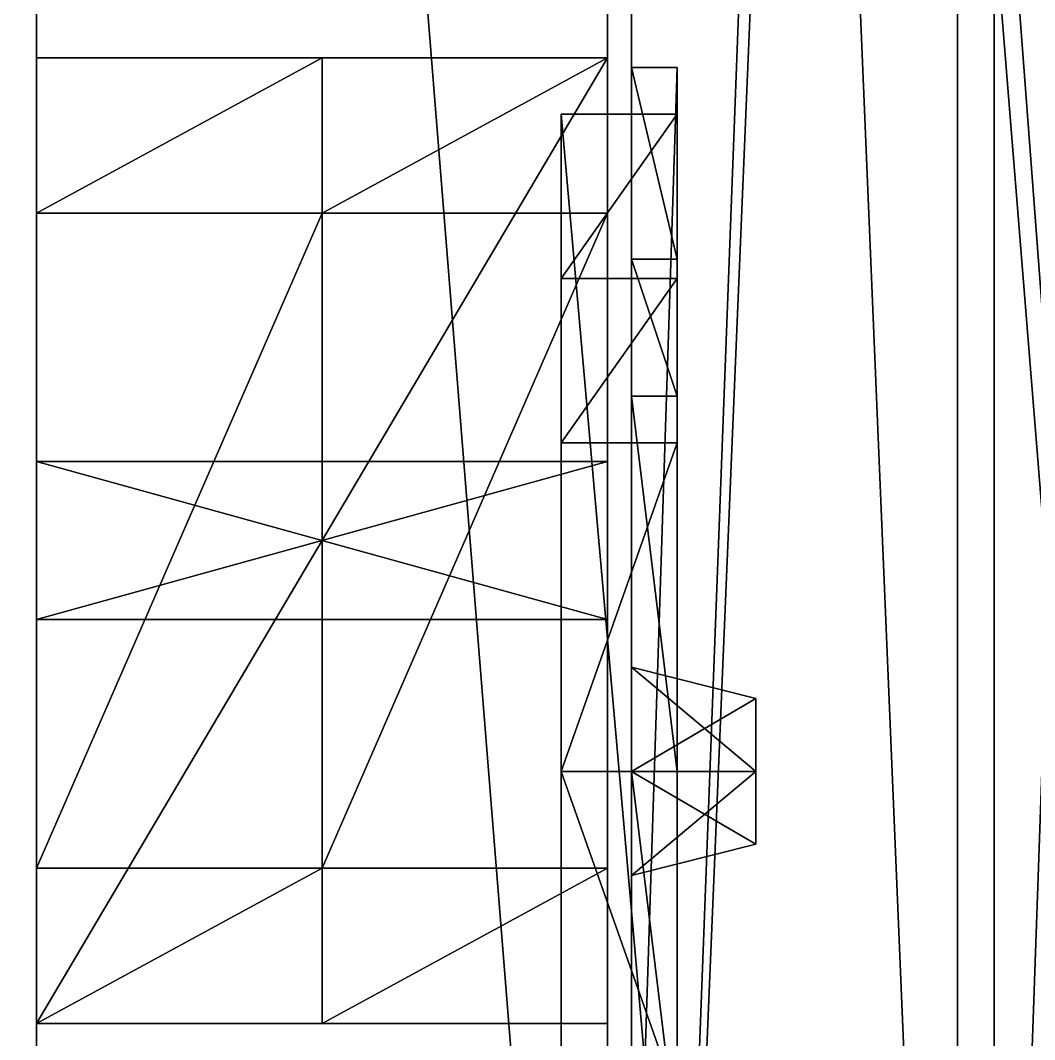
# Model space of a CAD drawing. Header units: metres. Extents: x -124 to 108, y 0 to 201.
# Drawn here: x 32.7758 to 33.2551, y 22.1901 to 22.6718 of the extents above; entities that cross this region are included whole.
import ezdxf

# ---------------------------------------------------------------- set-up
doc = ezdxf.new("R2010")
doc.units = ezdxf.units.M
doc.layers.get('0').update_dxf_attribs({"true_color": 0xff5454})

# ---------------------------------------------------------------- blocks, each defined once
blk = doc.blocks.new('embellishment_i')
for p, q in [((0.0492125, 0.098425), (0.0492125, 0.08366125000000188, 0.0587375)), ((0, 0.0492125), (0.01476374999999884, 0.04921250000000216, 0.0587375)), ((0.098425, 0.0492125), (0.08366125000000116, 0.04921250000000216, 0.0587375)), ((0.0492125, 0), (0.0492125, 0.01476375000000245, 0.0587375))]:
    blk.add_line(p, q)
at = {"color": 35, "true_color": 0x927150, "extrusion": (0, 0, -1)}
blk.add_circle((-0.0492125, 0.0492125), 0.0492125, dxfattribs=at)
at = {"extrusion": (0, 3.117283520281979e-16, -1)}
blk.add_circle((-0.0492125, 0.04921250000000219, -0.05873749999999998), 0.03444874999999999, dxfattribs=at)
at = {"color": 35, "true_color": 0x927150}
mesh = blk.add_polyface(dxfattribs=at)
corners = [(0.01476374999999884, 0.04921250000000216, 0.0587375), (0.0492125, 0.098425), (0, 0.0492125), (0.0492125, 0.08366125000000188, 0.0587375)]
mesh.append_faces([[corners[k] for k in face] for face in [(0, 1, 2), (1, 0, 3)]], dxfattribs={"vtx0": -1, "color": 35})
mesh = blk.add_polyface(dxfattribs=at)
corners = [(0.0492125, 0.08366125000000188, 0.0587375), (0.098425, 0.0492125), (0.0492125, 0.098425), (0.08366125000000116, 0.04921250000000216, 0.0587375)]
mesh.append_faces([[corners[k] for k in face] for face in [(0, 1, 2), (1, 0, 3)]], dxfattribs={"vtx0": -1, "color": 35})
mesh = blk.add_polyface(dxfattribs=at)
corners = [(0.0492125, 0.01476375000000245, 0.0587375), (0.0492125, 0.08366125000000188, 0.0587375), (0.01476374999999884, 0.04921250000000216, 0.0587375), (0.08366125000000116, 0.04921250000000216, 0.0587375)]
mesh.append_faces([[corners[k] for k in face] for face in [(0, 1, 2), (1, 0, 3)]], dxfattribs={"vtx0": -1, "color": 35})
mesh = blk.add_polyface(dxfattribs=at)
corners = [(0.0492125, 0.01476375000000245, 0.0587375), (0, 0.0492125), (0.0492125, 0), (0.01476374999999884, 0.04921250000000216, 0.0587375)]
mesh.append_faces([[corners[k] for k in face] for face in [(0, 1, 2), (1, 0, 3)]], dxfattribs={"vtx0": -1, "color": 35})
mesh = blk.add_polyface(dxfattribs=at)
corners = [(0.08366125000000116, 0.04921250000000216, 0.0587375), (0.0492125, 0), (0.098425, 0.0492125), (0.0492125, 0.01476375000000245, 0.0587375)]
mesh.append_faces([[corners[k] for k in face] for face in [(0, 1, 2), (1, 0, 3)]], dxfattribs={"vtx0": -1, "color": 35})
blk = doc.blocks.new('window_i')
for p, q in [((0.3326066356936382, 1.500457556126518), (0.1552971875000012, 1.347806301747229)), ((0.5099160838872724, 1.347806301747229), (0.3326066356936382, 1.500457556126518)), ((0.3326066356936382, 1.500457556126518), (0.3326066356936354, 1.500457556126518, 0.02166937499999654)), ((0.3326066356936354, 1.471411356707166, 0.02166937499999654), (0.3326066356936296, 1.471411356707166, -0.03322637500000046)), ((0.5099160838872724, 1.124249532316332), (0.5099160838872724, 1.347806301747229)), ((0.5099160838872724, 1.347806301747229), (0.5099160838872695, 1.347806301747229, 0.02166937499999654)), ((0.4879038231936365, 1.337711146622697, 0.02166937499999654), (0.4879038231936365, 1.337711146622697, -0.03322637500000046)), ((0.5099160838872724, 1.124249532316332), (0.5099160838872695, 1.124249532316332, 0.02166937499999654)), ((0.5746701938614297, 1.124249532316332), (0.5099160838872724, 1.124249532316332)), ((0.5746701938614297, 1.124249532316332), (0.5746701938614297, 1.124249532316332, 0.02166937500000231)), ((0.6652132713872707, 1.033706454790492), (0.5746701938614297, 1.124249532316332)), ((0.4879038231936365, 1.102237271622697, 0.02166937499999654), (0.4879038231936365, 1.102237271622697, -0.03322637500000046)), ((0.5655524169436341, 1.102237271622697, 0.02166937500000231), (0.5655524169436341, 1.102237271622697, -0.03322637500000046)), ((0.6652132713872707, 0), (0.6652132713872707, 1.033706454790492)), ((0.6652132713872707, 1.033706454790492), (0.6652132713872707, 1.033706454790492, 0.02166937499999654)), ((0.6432010106936319, 1.024588677872696, 0.02166937500000231), (0.6432010106936377, 1.024588677872696, -0.03322637500000046)), ((0.6432010106936319, 0.09713276069363547, 0.02166937500000231), (0.6432010106936377, 0.09713276069363547, -0.03322637500000046)), ((0, 0), (0.6652132713872707, 0)), ((0.6652132713872707, 0), (0.6652132713872707, 0, 0.02166937499999654))]:
    blk.add_line(p, q)
at = {"color": 45, "true_color": 0xaa8f5f}
mesh = blk.add_polyface(dxfattribs=at)
corners = [(0.155297187500004, 1.347806301747229, 0.02166937499999654), (0.3326066356936382, 1.500457556126518), (0.1552971875000012, 1.347806301747229), (0.3326066356936354, 1.500457556126518, 0.02166937499999654)]
mesh.append_faces([[corners[k] for k in face] for face in [(0, 1, 2), (1, 0, 3)]], dxfattribs={"vtx0": -1, "color": 45})
mesh = blk.add_polyface(dxfattribs=at)
corners = [(0.3326066356936354, 1.500457556126518, 0.02166937499999654), (0.5099160838872724, 1.347806301747229), (0.3326066356936382, 1.500457556126518), (0.5099160838872695, 1.347806301747229, 0.02166937499999654)]
mesh.append_faces([[corners[k] for k in face] for face in [(0, 1, 2), (1, 0, 3)]], dxfattribs={"vtx0": -1, "color": 45})
mesh = blk.add_polyface(dxfattribs=at)
corners = [(0.3326066356936296, 1.471411356707166, -0.03322637500000046), (0.1773094481936313, 1.337711146622697, 0.02166937499999654), (0.1773094481936371, 1.337711146622697, -0.03322637500000623), (0.3326066356936354, 1.471411356707166, 0.02166937499999654)]
mesh.append_faces([[corners[k] for k in face] for face in [(0, 1, 2), (1, 0, 3)]], dxfattribs={"vtx0": -1, "color": 45})
mesh = blk.add_polyface(dxfattribs=at)
corners = [(0.4879038231936365, 1.337711146622697, 0.02166937499999654), (0.3326066356936296, 1.471411356707166, -0.03322637500000046), (0.4879038231936365, 1.337711146622697, -0.03322637500000046), (0.3326066356936354, 1.471411356707166, 0.02166937499999654)]
mesh.append_faces([[corners[k] for k in face] for face in [(0, 1, 2), (1, 0, 3)]], dxfattribs={"vtx0": -1, "color": 45})
mesh = blk.add_polyface(dxfattribs=at)
corners = [(0.5099160838872724, 1.347806301747229), (0.5099160838872695, 1.124249532316332, 0.02166937499999654), (0.5099160838872724, 1.124249532316332), (0.5099160838872695, 1.347806301747229, 0.02166937499999654)]
mesh.append_faces([[corners[k] for k in face] for face in [(0, 1, 2), (1, 0, 3)]], dxfattribs={"vtx0": -1, "color": 45})
mesh = blk.add_polyface(dxfattribs=at)
corners = [(0.4879038231936365, 1.337711146622697, 0.02166937499999654), (0.4879038231936365, 1.102237271622697, -0.03322637500000046), (0.4879038231936365, 1.102237271622697, 0.02166937499999654), (0.4879038231936365, 1.337711146622697, -0.03322637500000046)]
mesh.append_faces([[corners[k] for k in face] for face in [(0, 1, 2), (1, 0, 3)]], dxfattribs={"vtx0": -1, "color": 45})
mesh = blk.add_polyface(dxfattribs=at)
corners = [(0.5099160838872695, 1.124249532316332, 0.02166937499999654), (0.5746701938614297, 1.124249532316332), (0.5099160838872724, 1.124249532316332), (0.5746701938614297, 1.124249532316332, 0.02166937500000231)]
mesh.append_faces([[corners[k] for k in face] for face in [(0, 1, 2), (1, 0, 3)]], dxfattribs={"vtx0": -1, "color": 45})
mesh = blk.add_polyface(dxfattribs=at)
corners = [(0.5746701938614297, 1.124249532316332, 0.02166937500000231), (0.6652132713872707, 1.033706454790492), (0.5746701938614297, 1.124249532316332), (0.6652132713872707, 1.033706454790492, 0.02166937499999654)]
mesh.append_faces([[corners[k] for k in face] for face in [(0, 1, 2), (1, 0, 3)]], dxfattribs={"vtx0": -1, "color": 45})
mesh = blk.add_polyface(dxfattribs=at)
corners = [(0.5655524169436341, 1.102237271622697, 0.02166937500000231), (0.4879038231936365, 1.102237271622697, -0.03322637500000046), (0.5655524169436341, 1.102237271622697, -0.03322637500000046), (0.4879038231936365, 1.102237271622697, 0.02166937499999654)]
mesh.append_faces([[corners[k] for k in face] for face in [(0, 1, 2), (1, 0, 3)]], dxfattribs={"vtx0": -1, "color": 45})
mesh = blk.add_polyface(dxfattribs=at)
corners = [(0.6432010106936319, 1.024588677872696, 0.02166937500000231), (0.5655524169436341, 1.102237271622697, -0.03322637500000046), (0.6432010106936377, 1.024588677872696, -0.03322637500000046), (0.5655524169436341, 1.102237271622697, 0.02166937500000231)]
mesh.append_faces([[corners[k] for k in face] for face in [(0, 1, 2), (1, 0, 3)]], dxfattribs={"vtx0": -1, "color": 45})
mesh = blk.add_polyface(dxfattribs=at)
corners = [(0.6652132713872707, 1.033706454790492), (0.6652132713872707, 0, 0.02166937499999654), (0.6652132713872707, 0), (0.6652132713872707, 1.033706454790492, 0.02166937499999654)]
mesh.append_faces([[corners[k] for k in face] for face in [(0, 1, 2), (1, 0, 3)]], dxfattribs={"vtx0": -1, "color": 45})
mesh = blk.add_polyface(dxfattribs=at)
corners = [(0.6432010106936319, 1.024588677872696, 0.02166937500000231), (0.6432010106936377, 0.09713276069363547, -0.03322637500000046), (0.6432010106936319, 0.09713276069363547, 0.02166937500000231), (0.6432010106936377, 1.024588677872696, -0.03322637500000046)]
mesh.append_faces([[corners[k] for k in face] for face in [(0, 1, 2), (1, 0, 3)]], dxfattribs={"vtx0": -1, "color": 45})
mesh = blk.add_polyface(dxfattribs=at)
corners = [(0.02201226069363304, 0.09713276069363547, 0.02166937499999654), (0.6432010106936377, 0.09713276069363547, -0.03322637500000046), (0.02201226069363593, 0.09713276069363547, -0.03322637500000046), (0.6432010106936319, 0.09713276069363547, 0.02166937500000231)]
mesh.append_faces([[corners[k] for k in face] for face in [(0, 1, 2), (1, 0, 3)]], dxfattribs={"vtx0": -1, "color": 45})
mesh = blk.add_polyface(dxfattribs=at)
corners = [(0.6652132713872707, 0, 0.02166937499999654), (0, 0), (0.6652132713872707, 0), (2.887645678129047e-15, 0, 0.02166937500000231)]
mesh.append_faces([[corners[k] for k in face] for face in [(0, 1, 2), (1, 0, 3)]], dxfattribs={"vtx0": -1, "color": 45})
blk = doc.blocks.new('Crenellation_i')
for p, q in [((0, 0.269875, 0.2111375), (0, 0.1349375, 0.31115)), ((0, 0.269875), (0, 0)), ((0, 0.269875), (0, 0.269875, 0.2111375)), ((0.07022752866490495, 0.269875, 0.2111375), (0.07022752866490495, 0.1349375, 0.31115)), ((0.07022752866490495, 0.269875, 0.42545), (0.07022752866490495, 0.1349375, 0.5254624999999999)), ((0.07022752866490495, 0.269875, 0.2111375), (0.07022752866490495, 0.269875, 0.42545)), ((0.1826147113569393, 0, 0.08282231512730852), (0.1826147113569393, 0.269875, 0.08282231512730852)), ((0.1826147113569393, 0.269875, 0.08282231512730852), (0.1826147113569393, 0.269875, 0.3304723151273085)), ((0.1826147113569393, 0, 0.3304723151273085), (0.1826147113569393, 0.269875, 0.3304723151273085)), ((0.1826147113569393, 0.269875, 0.3304723151273085), (0.2540522113569393, 0.269875, 0.3304723151273085)), ((0.2540522113569393, 0.269875, 0.08282231512730852), (0.1826147113569393, 0.269875, 0.08282231512730852)), ((0.2540522113569393, 0, 0.3304723151273085), (0.2540522113569393, 0.269875, 0.3304723151273085)), ((0.2540522113569393, 0.269875, 0.3304723151273085), (0.2540522113569393, 0.269875, 0.08282231512730852)), ((0.2540522113569393, 0, 0.08282231512730852), (0.2540522113569393, 0.269875, 0.08282231512730852)), ((0.3664393940489737, 0.1349375, 0.31115), (0.3664393940489737, 0.269875, 0.2111375)), ((0.3664393940489737, 0.1349375, 0.5254624999999999), (0.3664393940489737, 0.269875, 0.42545)), ((0.3664393940489737, 0.269875, 0.2111375), (0.3664393940489737, 0.269875, 0.42545)), ((0.4366669227138786, 0.1349375, 0.31115), (0.4366669227138786, 0.269875, 0.2111375)), ((0.4366669227138786, 0), (0.4366669227138786, 0.269875)), ((0.4366669227138786, 0.269875), (0.4366669227138786, 0.269875, 0.2111375)), ((0.07022752866490495, 0.1349375, 0.31115), (0, 0.1349375, 0.31115)), ((0, 0.1349375, 0.31115), (0, 0, 0.2111375)), ((0.07022752866490495, 0.1349375, 0.31115), (0.07022752866490495, 0, 0.2111375)), ((0.07022752866490495, 0.1349375, 0.5254624999999999), (0.07022752866490495, 0, 0.42545)), ((0.07022752866490495, 0.1349375, 0.5254624999999999), (0.3664393940489737, 0.1349375, 0.5254624999999999)), ((0.4366669227138786, 0.1349375, 0.31115), (0.3664393940489737, 0.1349375, 0.31115)), ((0.3664393940489737, 0, 0.2111375), (0.3664393940489737, 0.1349375, 0.31115)), ((0.3664393940489737, 0, 0.42545), (0.3664393940489737, 0.1349375, 0.5254624999999999)), ((0.4366669227138786, 0, 0.2111375), (0.4366669227138786, 0.1349375, 0.31115)), ((0, 0), (0, 0, 0.2111375)), ((0.07022752866490495, 0, 0.2111375), (0.07022752866490495, 0, 0.42545)), ((0.1826147113569393, 0, 0.08282231512730852), (0.1826147113569393, 0, 0.3304723151273085)), ((0.1826147113569393, 0, 0.3304723151273085), (0.2540522113569393, 0, 0.3304723151273085)), ((0.2540522113569393, 0, 0.08282231512730852), (0.1826147113569393, 0, 0.08282231512730852)), ((0.2540522113569393, 0, 0.3304723151273085), (0.2540522113569393, 0, 0.08282231512730852)), ((0.3664393940489737, 0, 0.2111375), (0.3664393940489737, 0, 0.42545)), ((0.4366669227138786, 0), (0.4366669227138786, 0, 0.2111375))]:
    blk.add_line(p, q)
at = {"color": 253, "true_color": 0xc0ab91}
for p, q in [((0.07022752866490495, 0.269875, 0.2111375), (0, 0.269875, 0.2111375)), ((0.4366669227138786, 0.269875), (0, 0.269875)), ((0.3664393940489737, 0.269875, 0.42545), (0.07022752866490495, 0.269875, 0.42545)), ((0.4366669227138786, 0.269875, 0.2111375), (0.3664393940489737, 0.269875, 0.2111375)), ((0.07022752866490495, 0, 0.2111375), (0, 0, 0.2111375)), ((0.4366669227138786, 0), (0, 0)), ((0.07022752866490495, 0, 0.42545), (0.3664393940489737, 0, 0.42545)), ((0.4366669227138786, 0, 0.2111375), (0.3664393940489737, 0, 0.2111375))]:
    blk.add_line(p, q, dxfattribs=at)
at = {"color": 45, "true_color": 0xaa8f5f}
mesh = blk.add_polyface(dxfattribs=at)
corners = [(0.07022752866490495, 0.1349375, 0.31115), (0, 0.269875, 0.2111375), (0, 0.1349375, 0.31115), (0.07022752866490495, 0.269875, 0.2111375)]
mesh.append_faces([[corners[k] for k in face] for face in [(0, 1, 2), (1, 0, 3)]], dxfattribs={"vtx0": -1, "color": 45})
mesh = blk.add_polyface(dxfattribs=at)
corners = [(0, 0.1349375, 0.31115), (0, 0), (0, 0, 0.2111375), (0, 0.269875), (0, 0.269875, 0.2111375)]
mesh.append_faces([[corners[k] for k in face] for face in [(0, 1, 2), (3, 0, 4)]], dxfattribs={"vtx0": -1, "color": 45})
mesh.append_faces([[corners[k] for k in face] for face in [(1, 0, 3)]], dxfattribs={"vtx0": -1, "vtx1": -1, "color": 45})
mesh = blk.add_polyface(dxfattribs=at)
corners = [(0, 0.269875), (0.1826147113569393, 0.269875, 0.08282231512730852), (0.4366669227138786, 0.269875), (0, 0.269875, 0.2111375), (0.07022752866490495, 0.269875, 0.2111375), (0.1826147113569393, 0.269875, 0.3304723151273085), (0.07022752866490495, 0.269875, 0.42545), (0.2540522113569393, 0.269875, 0.3304723151273085), (0.3664393940489737, 0.269875, 0.2111375), (0.2540522113569393, 0.269875, 0.08282231512730852), (0.3664393940489737, 0.269875, 0.42545), (0.4366669227138786, 0.269875, 0.2111375)]
mesh.append_faces([[corners[k] for k in face] for face in [(0, 1, 2), (1, 4, 5), (5, 6, 7), (7, 8, 9), (8, 7, 10), (10, 7, 6), (2, 9, 11), (9, 2, 1), (11, 9, 8)]], dxfattribs={"vtx0": -1, "vtx1": -1, "color": 45})
mesh.append_faces([[corners[k] for k in face] for face in [(1, 0, 3), (1, 3, 4), (5, 4, 6)]], dxfattribs={"vtx0": -1, "vtx2": -1, "color": 45})
mesh = blk.add_polyface(dxfattribs=at)
corners = [(0.4366669227138786, 0), (0, 0.269875), (0, 0), (0.4366669227138786, 0.269875)]
mesh.append_faces([[corners[k] for k in face] for face in [(0, 1, 2), (1, 0, 3)]], dxfattribs={"vtx0": -1, "color": 45})
mesh = blk.add_polyface(dxfattribs=at)
corners = [(0.07022752866490495, 0.1349375, 0.5254624999999999), (0.07022752866490495, 0, 0.2111375), (0.07022752866490495, 0, 0.42545), (0.07022752866490495, 0.1349375, 0.31115), (0.07022752866490495, 0.269875, 0.42545), (0.07022752866490495, 0.269875, 0.2111375)]
mesh.append_faces([[corners[k] for k in face] for face in [(0, 1, 2), (3, 4, 5)]], dxfattribs={"vtx0": -1, "color": 45})
mesh.append_faces([[corners[k] for k in face] for face in [(1, 0, 3)]], dxfattribs={"vtx0": -1, "vtx1": -1, "color": 45})
mesh.append_faces([[corners[k] for k in face] for face in [(3, 0, 4)]], dxfattribs={"vtx0": -1, "vtx2": -1, "color": 45})
mesh = blk.add_polyface(dxfattribs=at)
corners = [(0.3664393940489737, 0.1349375, 0.5254624999999999), (0.07022752866490495, 0.269875, 0.42545), (0.07022752866490495, 0.1349375, 0.5254624999999999), (0.3664393940489737, 0.269875, 0.42545)]
mesh.append_faces([[corners[k] for k in face] for face in [(0, 1, 2), (1, 0, 3)]], dxfattribs={"vtx0": -1, "color": 45})
mesh = blk.add_polyface(dxfattribs=at)
corners = [(0.1826147113569393, 0.269875, 0.08282231512730852), (0.1826147113569393, 0, 0.3304723151273085), (0.1826147113569393, 0, 0.08282231512730852), (0.1826147113569393, 0.269875, 0.3304723151273085)]
mesh.append_faces([[corners[k] for k in face] for face in [(0, 1, 2), (1, 0, 3)]], dxfattribs={"vtx0": -1, "color": 45})
mesh = blk.add_polyface(dxfattribs=at)
corners = [(0.2540522113569393, 0.269875, 0.3304723151273085), (0.1826147113569393, 0, 0.3304723151273085), (0.1826147113569393, 0.269875, 0.3304723151273085), (0.2540522113569393, 0, 0.3304723151273085)]
mesh.append_faces([[corners[k] for k in face] for face in [(0, 1, 2), (1, 0, 3)]], dxfattribs={"vtx0": -1, "color": 45})
mesh = blk.add_polyface(dxfattribs=at)
corners = [(0.2540522113569393, 0, 0.08282231512730852), (0.1826147113569393, 0.269875, 0.08282231512730852), (0.1826147113569393, 0, 0.08282231512730852), (0.2540522113569393, 0.269875, 0.08282231512730852)]
mesh.append_faces([[corners[k] for k in face] for face in [(0, 1, 2), (1, 0, 3)]], dxfattribs={"vtx0": -1, "color": 45})
mesh = blk.add_polyface(dxfattribs=at)
corners = [(0.2540522113569393, 0.269875, 0.3304723151273085), (0.2540522113569393, 0, 0.08282231512730852), (0.2540522113569393, 0, 0.3304723151273085), (0.2540522113569393, 0.269875, 0.08282231512730852)]
mesh.append_faces([[corners[k] for k in face] for face in [(0, 1, 2), (1, 0, 3)]], dxfattribs={"vtx0": -1, "color": 45})
mesh = blk.add_polyface(dxfattribs=at)
corners = [(0.4366669227138786, 0.1349375, 0.31115), (0.3664393940489737, 0.269875, 0.2111375), (0.3664393940489737, 0.1349375, 0.31115), (0.4366669227138786, 0.269875, 0.2111375)]
mesh.append_faces([[corners[k] for k in face] for face in [(0, 1, 2), (1, 0, 3)]], dxfattribs={"vtx0": -1, "color": 45})
mesh = blk.add_polyface(dxfattribs=at)
corners = [(0.3664393940489737, 0.1349375, 0.31115), (0.3664393940489737, 0, 0.42545), (0.3664393940489737, 0, 0.2111375), (0.3664393940489737, 0.1349375, 0.5254624999999999), (0.3664393940489737, 0.269875, 0.2111375), (0.3664393940489737, 0.269875, 0.42545)]
mesh.append_faces([[corners[k] for k in face] for face in [(0, 1, 2), (3, 4, 5)]], dxfattribs={"vtx0": -1, "color": 45})
mesh.append_faces([[corners[k] for k in face] for face in [(1, 0, 3)]], dxfattribs={"vtx0": -1, "vtx1": -1, "color": 45})
mesh.append_faces([[corners[k] for k in face] for face in [(3, 0, 4)]], dxfattribs={"vtx0": -1, "vtx2": -1, "color": 45})
mesh = blk.add_polyface(dxfattribs=at)
corners = [(0.4366669227138786, 0.269875), (0.4366669227138786, 0, 0.2111375), (0.4366669227138786, 0), (0.4366669227138786, 0.1349375, 0.31115), (0.4366669227138786, 0.269875, 0.2111375)]
mesh.append_faces([[corners[k] for k in face] for face in [(0, 1, 2), (3, 0, 4)]], dxfattribs={"vtx0": -1, "color": 45})
mesh.append_faces([[corners[k] for k in face] for face in [(1, 0, 3)]], dxfattribs={"vtx0": -1, "vtx1": -1, "color": 45})
mesh = blk.add_polyface(dxfattribs=at)
corners = [(0.07022752866490495, 0, 0.2111375), (0, 0.1349375, 0.31115), (0, 0, 0.2111375), (0.07022752866490495, 0.1349375, 0.31115)]
mesh.append_faces([[corners[k] for k in face] for face in [(0, 1, 2), (1, 0, 3)]], dxfattribs={"vtx0": -1, "color": 45})
mesh = blk.add_polyface(dxfattribs=at)
corners = [(0.3664393940489737, 0, 0.42545), (0.07022752866490495, 0.1349375, 0.5254624999999999), (0.07022752866490495, 0, 0.42545), (0.3664393940489737, 0.1349375, 0.5254624999999999)]
mesh.append_faces([[corners[k] for k in face] for face in [(0, 1, 2), (1, 0, 3)]], dxfattribs={"vtx0": -1, "color": 45})
mesh = blk.add_polyface(dxfattribs=at)
corners = [(0.4366669227138786, 0, 0.2111375), (0.3664393940489737, 0.1349375, 0.31115), (0.3664393940489737, 0, 0.2111375), (0.4366669227138786, 0.1349375, 0.31115)]
mesh.append_faces([[corners[k] for k in face] for face in [(0, 1, 2), (1, 0, 3)]], dxfattribs={"vtx0": -1, "color": 45})
mesh = blk.add_polyface(dxfattribs=at)
corners = [(0.4366669227138786, 0), (0.2540522113569393, 0, 0.08282231512730852), (0, 0), (0.4366669227138786, 0, 0.2111375), (0.3664393940489737, 0, 0.2111375), (0.2540522113569393, 0, 0.3304723151273085), (0.3664393940489737, 0, 0.42545), (0.1826147113569393, 0, 0.3304723151273085), (0.07022752866490495, 0, 0.2111375), (0.1826147113569393, 0, 0.08282231512730852), (0.07022752866490495, 0, 0.42545), (0, 0, 0.2111375)]
mesh.append_faces([[corners[k] for k in face] for face in [(0, 1, 2), (1, 4, 5), (5, 6, 7), (7, 8, 9), (8, 7, 10), (10, 7, 6), (2, 9, 11), (9, 2, 1), (11, 9, 8)]], dxfattribs={"vtx0": -1, "vtx1": -1, "color": 45})
mesh.append_faces([[corners[k] for k in face] for face in [(1, 0, 3), (1, 3, 4), (5, 4, 6)]], dxfattribs={"vtx0": -1, "vtx2": -1, "color": 45})
blk = doc.blocks.new('tower')
at = {"color": 35, "true_color": 0x927150}
for p, q in [((4.410335474856851, 0.1367854748568507, 8.778278011806766), (4.410335474856851, 4.410335474856851, 8.778278011806766)), ((4.410335474856851, 4.410335474856851, 8.606828011806765), (4.410335474856851, 0.1367854748568507, 8.606828011806765)), ((4.393003212285282, 4.393003212285276, 9.7028), (4.393003212285282, 0.1541177374284312, 9.7028)), ((4.393003212285282, 4.393003212285276, 9.548682262571576), (4.393003212285282, 0.1541177374284312, 9.548682262571576)), ((4.238885474856851, 4.238885474856851, 8.606828011806765), (4.238885474856851, 0.3082354748568508, 8.606828011806765)), ((4.238885474856851, 4.238885474856851, 8.778278011806766), (4.238885474856851, 0.3082354748568508, 8.778278011806766)), ((4.238885474856851, 4.238885474856851, 9.548682262571576), (4.238885474856851, 0.3082354748568508, 9.548682262571576)), ((3.957749212891867, 0.5893717368218455, 9.27735), (3.957749212891867, 3.957749212891862, 9.27735)), ((3.957749212891867, 0.5893717368218455, 9.8933), (3.957749212891867, 3.957749212891862, 9.8933))]:
    blk.add_line(p, q, dxfattribs=at)
for p, q in [((4.238885474856851, 4.238885474856851), (4.238885474856851, 0.3082354748568508)), ((4.238885474856851, 1.623504610550489, 6.802592921984426), (4.238885474856851, 1.623504610550489, 7.836299376774919)), ((4.238885474856851, 1.623504610550489, 7.836299376774919), (4.238885474856851, 1.532961533024648, 7.926842454300758)), ((4.238885474856851, 0.9582913391632183, 6.802592921984426), (4.238885474856851, 1.623504610550489, 6.802592921984426)), ((4.238885474856851, 1.523843756106855, 7.904830193607123), (4.238885474856851, 1.601492349856853, 7.827181599857121)), ((4.238885474856851, 1.601492349856853, 6.899725682678062), (4.238885474856851, 0.9803035998568485, 6.899725682678062)), ((4.238885474856851, 1.601492349856853, 7.827181599857121), (4.238885474856851, 1.601492349856853, 6.899725682678062)), ((4.238885474856851, 1.532961533024648, 7.926842454300758), (4.238885474856851, 1.468207423050488, 7.926842454300758)), ((4.238885474856851, 1.446195162356858, 7.904830193607123), (4.238885474856851, 1.523843756106855, 7.904830193607123)), ((4.238885474856851, 1.468207423050488, 7.926842454300758), (4.238885474856851, 1.468207423050488, 8.150399223731656)), ((4.238885474856851, 1.468207423050488, 8.150399223731656), (4.238885474856851, 1.290897974856851, 8.303050478110945)), ((4.238885474856851, 1.290897974856851, 8.274004278691594), (4.238885474856851, 1.446195162356858, 8.140304068607126)), ((4.238885474856851, 1.446195162356858, 8.140304068607126), (4.238885474856851, 1.446195162356858, 7.904830193607123)), ((4.238885474856851, 1.340110474856851, 6.5061467156402), (4.238885474856851, 1.290897974856857, 6.555359215640194)), ((4.238885474856851, 1.290897974856862, 6.456934215640194), (4.238885474856851, 1.340110474856851, 6.5061467156402)), ((4.238885474856851, 1.340110474856856, 8.466709215640195), (4.238885474856851, 1.290897974856857, 8.515921715640197)), ((4.238885474856851, 1.290897974856857, 8.41749671564019), (4.238885474856851, 1.340110474856856, 8.466709215640195)), ((4.238885474856851, 1.340110474856851, 6.0727592156402), (4.238885474856851, 1.290897974856857, 6.121971715640194)), ((4.238885474856851, 1.290897974856857, 6.023546715640197), (4.238885474856851, 1.340110474856851, 6.0727592156402)), ((4.238885474856851, 1.340110474856851, 5.6393717156402), (4.238885474856851, 1.290897974856857, 5.688584215640194)), ((4.238885474856851, 1.290897974856857, 5.590159215640197), (4.238885474856851, 1.340110474856851, 5.6393717156402)), ((4.238885474856851, 1.290897974856857, 6.555359215640194), (4.238885474856851, 1.241685474856851, 6.506146715640194)), ((4.238885474856851, 1.241685474856851, 6.506146715640194), (4.238885474856851, 1.290897974856862, 6.456934215640194)), ((4.238885474856851, 1.290897974856851, 8.303050478110945), (4.238885474856851, 1.11358852666322, 8.150399223731656)), ((4.238885474856851, 1.135600787356855, 8.140304068607119), (4.238885474856851, 1.290897974856851, 8.274004278691594)), ((4.238885474856851, 1.290897974856857, 8.515921715640197), (4.238885474856851, 1.241685474856851, 8.466709215640192)), ((4.238885474856851, 1.241685474856851, 8.466709215640192), (4.238885474856851, 1.290897974856857, 8.41749671564019)), ((4.238885474856851, 1.290897974856857, 6.121971715640194), (4.238885474856851, 1.241685474856851, 6.072759215640194)), ((4.238885474856851, 1.241685474856851, 6.072759215640194), (4.238885474856851, 1.290897974856857, 6.023546715640197)), ((4.238885474856851, 1.290897974856857, 5.688584215640194), (4.238885474856851, 1.241685474856851, 5.639371715640194)), ((4.238885474856851, 1.241685474856851, 5.639371715640194), (4.238885474856851, 1.290897974856857, 5.590159215640197))]:
    blk.add_line(p, q)
at = {"xscale": 1.045194006151932, "rotation": 90.00000000000001}
blk.add_blockref('Crenellation_i', (4.227624212891856, 1.171766901974805, 9.8933), dxfattribs=at)
at = {"extrusion": (1, 3.828568698926949e-16, 0)}
for name, p in [('window_i', (0.9582913391632166, 6.802592921984426, 4.238885474856851)), ('embellishment_i', (1.241685474856855, 6.456934215640193, 4.238885474856851)), ('embellishment_i', (1.241685474856855, 8.417496715640192, 4.238885474856851)), ('embellishment_i', (1.241685474856855, 6.023546715640194, 4.238885474856851)), ('embellishment_i', (1.241685474856855, 5.590159215640194, 4.238885474856851)), ('embellishment_i', (1.241685474856855, 9.11426763718917, 4.238885474856851))]:
    blk.add_blockref(name, p, dxfattribs=at)
at = {"color": 45, "true_color": 0xaa8f5f}
mesh = blk.add_polyface(dxfattribs=at)
corners = [(0, 4.547120949713705, 9.7028), (0.1541177374284312, 4.393003212285276, 9.7028), (0, 0, 9.7028), (4.547120949713701, 4.547120949713705, 9.7028), (4.393003212285282, 4.393003212285276, 9.7028), (4.393003212285282, 0.1541177374284312, 9.7028), (0.1541177374284312, 0.1541177374284312, 9.7028), (4.547120949713701, 0, 9.7028)]
mesh.append_faces([[corners[k] for k in face] for face in [(0, 1, 2), (1, 3, 4), (4, 3, 5), (2, 6, 7), (6, 2, 1), (7, 5, 3)]], dxfattribs={"vtx0": -1, "vtx1": -1, "color": 45})
mesh.append_faces([[corners[k] for k in face] for face in [(1, 0, 3), (7, 6, 5)]], dxfattribs={"vtx0": -1, "vtx2": -1, "color": 45})
mesh = blk.add_polyface(dxfattribs=at)
corners = [(3.957749212891867, 3.957749212891862, 9.8933), (3.957749212891821, 4.227624212891856, 9.8933), (0.5893717368218455, 3.957749212891862, 9.8933), (0, 0, 9.8933), (0.319496736821834, 0.3194967368218455, 9.8933), (0, 4.547120949713705, 9.8933), (4.547120949713701, 0, 9.8933), (0.5893717368218802, 0.3194967368218455, 9.8933), (3.957749212891867, 0.319496736821834, 9.8933), (4.227624212891856, 0.319496736821834, 9.8933), (4.227624212891856, 0.5893717368218802, 9.8933), (4.227624212891867, 3.957749212891867, 9.8933), (4.227624212891867, 4.227624212891856, 9.8933), (0.319496736821834, 4.227624212891867, 9.8933), (4.547120949713701, 4.547120949713705, 9.8933), (0.319496736821834, 0.589371736821834, 9.8933), (0.319496736821834, 3.957749212891821, 9.8933), (0.5893717368218224, 4.227624212891867, 9.8933), (3.957749212891867, 0.5893717368218455, 9.8933), (0.5893717368218455, 0.5893717368218455, 9.8933)]
mesh.append_faces([[corners[k] for k in face] for face in [(10, 0, 18), (7, 18, 19), (16, 19, 2)]], dxfattribs={"vtx0": -1, "color": 45})
mesh.append_faces([[corners[k] for k in face] for face in [(3, 4, 5), (4, 6, 7), (8, 6, 9), (9, 6, 10), (11, 6, 12), (5, 13, 14), (13, 15, 16), (14, 12, 6), (0, 10, 11), (18, 7, 8), (19, 16, 15)]], dxfattribs={"vtx0": -1, "vtx1": -1, "color": 45})
mesh.append_faces([[corners[k] for k in face] for face in [(7, 6, 8), (10, 6, 11), (13, 5, 4), (14, 2, 1)]], dxfattribs={"vtx0": -1, "vtx1": -1, "vtx2": -1, "color": 45})
mesh.append_faces([[corners[k] for k in face] for face in [(4, 3, 6), (13, 4, 15), (14, 13, 17), (14, 17, 2), (14, 1, 12)]], dxfattribs={"vtx0": -1, "vtx2": -1, "color": 45})
mesh.append_faces([[corners[k] for k in face] for face in [(0, 1, 2)]], dxfattribs={"vtx1": -1, "color": 45})
mesh = blk.add_polyface(dxfattribs=at)
corners = [(0.1367854748568507, 0.1367854748568507, 8.778278011806766), (0.3082354748568508, 0.3082354748568508, 8.778278011806766), (0.1367854748568507, 4.410335474856851, 8.778278011806766), (4.410335474856851, 0.1367854748568507, 8.778278011806766), (4.238885474856851, 0.3082354748568508, 8.778278011806766), (4.238885474856851, 4.238885474856851, 8.778278011806766), (0.3082354748568508, 4.238885474856851, 8.778278011806766), (4.410335474856851, 4.410335474856851, 8.778278011806766)]
mesh.append_faces([[corners[k] for k in face] for face in [(0, 1, 2), (1, 3, 4), (4, 3, 5), (2, 6, 7), (6, 2, 1), (7, 5, 3)]], dxfattribs={"vtx0": -1, "vtx1": -1, "color": 45})
mesh.append_faces([[corners[k] for k in face] for face in [(1, 0, 3), (7, 6, 5)]], dxfattribs={"vtx0": -1, "vtx2": -1, "color": 45})
mesh = blk.add_polyface(dxfattribs=at)
corners = [(0.1367854748568507, 4.410335474856851, 8.606828011806765), (0.3082354748568508, 4.238885474856851, 8.606828011806765), (0.1367854748568507, 0.1367854748568507, 8.606828011806765), (4.410335474856851, 4.410335474856851, 8.606828011806765), (4.238885474856851, 4.238885474856851, 8.606828011806765), (4.238885474856851, 0.3082354748568508, 8.606828011806765), (0.3082354748568508, 0.3082354748568508, 8.606828011806765), (4.410335474856851, 0.1367854748568507, 8.606828011806765), (2.273560474856851, 0.3082354748568508, 8.606828011806765)]
mesh.append_faces([[corners[k] for k in face] for face in [(0, 1, 2), (1, 3, 4), (4, 3, 5), (2, 6, 7), (6, 2, 1), (7, 5, 3)]], dxfattribs={"vtx0": -1, "vtx1": -1, "color": 45})
mesh.append_faces([[corners[k] for k in face] for face in [(1, 0, 3), (7, 6, 8), (7, 8, 5)]], dxfattribs={"vtx0": -1, "vtx2": -1, "color": 45})
at = {"color": 35, "true_color": 0x927150}
mesh = blk.add_polyface(dxfattribs=at)
corners = [(4.410335474856851, 4.410335474856851, 8.606828011806765), (4.410335474856851, 0.1367854748568507, 8.778278011806766), (4.410335474856851, 0.1367854748568507, 8.606828011806765), (4.410335474856851, 4.410335474856851, 8.778278011806766)]
mesh.append_faces([[corners[k] for k in face] for face in [(0, 1, 2), (1, 0, 3)]], dxfattribs={"vtx0": -1, "color": 35})
at = {"color": 45, "true_color": 0xaa8f5f}
mesh = blk.add_polyface(dxfattribs=at)
corners = [(0.1541177374284312, 4.393003212285276, 9.548682262571576), (0.3082354748568508, 4.238885474856851, 9.548682262571576), (0.1541177374284312, 0.1541177374284312, 9.548682262571576), (4.393003212285282, 4.393003212285276, 9.548682262571576), (4.238885474856851, 4.238885474856851, 9.548682262571576), (4.238885474856851, 0.3082354748568508, 9.548682262571576), (0.3082354748568508, 0.3082354748568508, 9.548682262571576), (4.393003212285282, 0.1541177374284312, 9.548682262571576)]
mesh.append_faces([[corners[k] for k in face] for face in [(0, 1, 2), (1, 3, 4), (4, 3, 5), (2, 6, 7), (6, 2, 1), (7, 5, 3)]], dxfattribs={"vtx0": -1, "vtx1": -1, "color": 45})
mesh.append_faces([[corners[k] for k in face] for face in [(1, 0, 3), (7, 6, 5)]], dxfattribs={"vtx0": -1, "vtx2": -1, "color": 45})
at = {"color": 35, "true_color": 0x927150}
mesh = blk.add_polyface(dxfattribs=at)
corners = [(4.393003212285282, 4.393003212285276, 9.548682262571576), (4.393003212285282, 0.1541177374284312, 9.7028), (4.393003212285282, 0.1541177374284312, 9.548682262571576), (4.393003212285282, 4.393003212285276, 9.7028)]
mesh.append_faces([[corners[k] for k in face] for face in [(0, 1, 2), (1, 0, 3)]], dxfattribs={"vtx0": -1, "color": 35})
at = {"color": 253, "true_color": 0xc0ab91}
mesh = blk.add_polyface(dxfattribs=at)
corners = [(4.238885474856851, 4.238885474856851), (0.3082354748568508, 0.3082354748568508), (0.3082354748568508, 4.238885474856851), (2.273560474856851, 0.3082354748568508), (4.238885474856851, 0.3082354748568508)]
mesh.append_faces([[corners[k] for k in face] for face in [(0, 1, 2), (3, 0, 4)]], dxfattribs={"vtx0": -1, "color": 253})
mesh.append_faces([[corners[k] for k in face] for face in [(1, 0, 3)]], dxfattribs={"vtx0": -1, "vtx1": -1, "color": 253})
mesh = blk.add_polyface(dxfattribs=at)
corners = [(4.238885474856851, 2.273560474856851, 8.303050478110945), (4.238885474856851, 2.224347974856851, 8.466709215640194), (4.238885474856851, 2.096251026663219, 8.150399223731656), (4.238885474856851, 2.273560474856856, 8.41749671564019), (4.238885474856851, 2.450869923050488, 8.150399223731656), (4.238885474856851, 2.322772974856851, 8.466709215640194), (4.238885474856851, 2.515624033024648, 7.926842454300758), (4.238885474856851, 2.450869923050488, 7.926842454300758), (4.238885474856851, 1.940953839163218, 6.802592921984426), (4.238885474856851, 2.273560474856851, 6.555359215640197), (4.238885474856851, 2.606167110550489, 6.802592921984426), (4.238885474856851, 2.224347974856851, 6.506146715640197), (4.238885474856851, 2.224347974856851, 5.639371715640194), (4.238885474856851, 2.224347974856851, 6.072759215640197), (4.238885474856851, 2.322772974856851, 6.506146715640192), (4.238885474856851, 2.273560474856851, 6.121971715640194), (4.238885474856851, 2.273560474856856, 6.456934215640191), (4.238885474856851, 2.322772974856851, 6.072759215640194), (4.238885474856851, 2.273560474856851, 5.688584215640194), (4.238885474856851, 2.273560474856856, 6.023546715640197), (4.238885474856851, 2.322772974856851, 5.639371715640194), (4.238885474856851, 3.256222974856851, 8.303050478110949), (4.238885474856851, 3.207010474856851, 8.466709215640192), (4.238885474856851, 3.078913526663219, 8.150399223731656), (4.238885474856851, 3.256222974856862, 8.417496715640194), (4.238885474856851, 3.433532423050488, 8.150399223731656), (4.238885474856851, 3.305435474856856, 8.466709215640194), (4.238885474856851, 3.498286533024648, 7.926842454300758), (4.238885474856851, 3.433532423050488, 7.926842454300758), (4.238885474856851, 0.3082354748568508), (4.238885474856851, 1.241685474856851, 5.639371715640194), (4.238885474856851, 0.3082354748568508, 8.606828011806765), (4.238885474856851, 4.238885474856851), (4.238885474856851, 0.9582913391632183, 6.802592921984426), (4.238885474856851, 0.9582913391632125, 7.836299376774917), (4.238885474856851, 1.290897974856857, 5.590159215640197), (4.238885474856851, 1.340110474856851, 5.6393717156402), (4.238885474856851, 1.340110474856851, 6.0727592156402), (4.238885474856851, 1.340110474856851, 6.5061467156402), (4.238885474856851, 1.623504610550489, 6.802592921984426), (4.238885474856851, 1.623504610550489, 7.836299376774919), (4.238885474856851, 1.940953839163212, 7.836299376774919), (4.238885474856851, 2.273560474856856, 5.590159215640194), (4.238885474856851, 2.606167110550489, 7.836299376774919), (4.238885474856851, 2.923616339163218, 6.802592921984426), (4.238885474856851, 2.923616339163213, 7.836299376774917), (4.238885474856851, 3.207010474856851, 5.639371715640197), (4.238885474856851, 3.256222974856862, 5.590159215640197), (4.238885474856851, 3.305435474856856, 5.639371715640194), (4.238885474856851, 3.305435474856856, 6.072759215640193), (4.238885474856851, 3.305435474856856, 6.506146715640193), (4.238885474856851, 3.588829610550489, 6.802592921984426), (4.238885474856851, 3.588829610550489, 7.836299376774919), (4.238885474856851, 1.290897974856857, 8.515921715640197), (4.238885474856851, 4.238885474856851, 8.606828011806765), (4.238885474856851, 1.241685474856851, 8.466709215640192), (4.238885474856851, 1.11358852666322, 8.150399223731656), (4.238885474856851, 1.048834416689059, 7.926842454300758), (4.238885474856851, 1.11358852666322, 7.926842454300758), (4.238885474856851, 2.273560474856851, 8.515921715640195), (4.238885474856851, 1.340110474856856, 8.466709215640195), (4.238885474856851, 1.468207423050488, 8.150399223731656), (4.238885474856851, 1.532961533024648, 7.926842454300758), (4.238885474856851, 2.031496916689053, 7.926842454300758), (4.238885474856851, 2.096251026663219, 7.926842454300758), (4.238885474856851, 3.256222974856851, 8.515921715640197), (4.238885474856851, 3.014159416689059, 7.926842454300758), (4.238885474856851, 3.078913526663219, 7.926842454300758), (4.238885474856851, 3.256222974856851, 6.555359215640196), (4.238885474856851, 3.207010474856851, 6.506146715640194), (4.238885474856851, 3.207010474856851, 6.072759215640194), (4.238885474856851, 3.256222974856851, 6.121971715640195), (4.238885474856851, 3.256222974856862, 6.456934215640197), (4.238885474856851, 3.256222974856851, 5.688584215640197), (4.238885474856851, 3.256222974856862, 6.023546715640197), (4.238885474856851, 1.290897974856851, 8.303050478110945), (4.238885474856851, 1.290897974856857, 8.41749671564019), (4.238885474856851, 1.468207423050488, 7.926842454300758), (4.238885474856851, 1.290897974856857, 6.555359215640194), (4.238885474856851, 1.241685474856851, 6.506146715640194), (4.238885474856851, 1.241685474856851, 6.072759215640194), (4.238885474856851, 1.290897974856857, 6.121971715640194), (4.238885474856851, 1.290897974856862, 6.456934215640194), (4.238885474856851, 1.290897974856857, 5.688584215640194), (4.238885474856851, 1.290897974856857, 6.023546715640197)]
mesh.append_faces([[corners[k] for k in face] for face in [(6, 4, 7), (27, 25, 28), (56, 57, 58), (2, 63, 64), (23, 66, 67), (62, 61, 77)]], dxfattribs={"vtx0": -1, "color": 253})
mesh.append_faces([[corners[k] for k in face] for face in [(0, 1, 2), (1, 0, 3), (3, 4, 5), (8, 9, 10), (9, 8, 11), (15, 11, 13), (11, 15, 16), (16, 17, 14), (18, 13, 12), (13, 18, 19), (19, 20, 17), (21, 22, 23), (22, 21, 24), (24, 25, 26), (29, 30, 31), (30, 32, 35), (35, 32, 36), (39, 12, 40), (12, 32, 42), (42, 32, 20), (10, 32, 43), (46, 32, 47), (47, 32, 48), (51, 32, 52), (31, 53, 54), (53, 31, 55), (59, 62, 1), (65, 6, 22), (54, 52, 32), (44, 68, 51), (68, 44, 69), (71, 69, 70), (69, 71, 72), (72, 49, 50), (73, 70, 46), (70, 73, 74), (74, 48, 49), (75, 55, 56), (55, 75, 76), (76, 61, 60), (33, 78, 39), (78, 33, 79), (81, 79, 80), (79, 81, 82), (82, 37, 38), (83, 80, 30), (80, 83, 84), (84, 36, 37)]], dxfattribs={"vtx0": -1, "vtx1": -1, "color": 253})
mesh.append_faces([[corners[k] for k in face] for face in [(11, 8, 12), (11, 12, 13), (31, 30, 33), (36, 32, 37), (37, 32, 38), (38, 32, 39), (39, 32, 12), (40, 12, 8), (20, 32, 17), (17, 32, 14), (14, 32, 10), (43, 32, 44), (44, 32, 46), (48, 32, 49), (49, 32, 50), (50, 32, 51), (55, 31, 34), (55, 34, 56), (54, 53, 59), (59, 60, 61), (59, 61, 62), (1, 40, 41), (1, 41, 2), (54, 5, 65), (65, 5, 4), (65, 4, 6), (22, 43, 45), (22, 45, 23), (54, 26, 25), (54, 25, 27), (69, 44, 46), (69, 46, 70), (79, 33, 30), (79, 30, 80)]], dxfattribs={"vtx0": -1, "vtx1": -1, "vtx2": -1, "color": 253})
mesh.append_faces([[corners[k] for k in face] for face in [(3, 0, 4), (10, 9, 14), (16, 15, 17), (19, 18, 20), (24, 21, 25), (30, 29, 32), (31, 33, 34), (40, 8, 41), (43, 44, 45), (56, 34, 57), (59, 53, 60), (1, 62, 40), (2, 41, 63), (54, 59, 5), (22, 6, 43), (23, 45, 66), (54, 65, 26), (54, 27, 52), (51, 68, 50), (72, 71, 49), (74, 73, 48), (76, 75, 61), (39, 78, 38), (82, 81, 37), (84, 83, 36)]], dxfattribs={"vtx0": -1, "vtx2": -1, "color": 253})
at = {"color": 45, "true_color": 0xaa8f5f}
mesh = blk.add_polyface(dxfattribs=at)
corners = [(4.238885474856851, 4.238885474856851, 8.778278011806766), (4.238885474856851, 0.3082354748568508, 9.548682262571576), (4.238885474856851, 0.3082354748568508, 8.778278011806766), (4.238885474856851, 4.238885474856851, 9.548682262571576)]
mesh.append_faces([[corners[k] for k in face] for face in [(0, 1, 2), (1, 0, 3)]], dxfattribs={"vtx0": -1, "color": 45})
at = {"color": 35, "true_color": 0x8e7a57}
mesh = blk.add_polyface(dxfattribs=at)
corners = [(3.957749212891867, 0.5893717368218455, 9.27735), (0.5893717368218455, 2.902116076807963, 9.27735), (0.5893717368218455, 0.5893717368218455, 9.27735), (1.645004872905745, 2.902116076807963, 9.27735), (1.645004872905745, 3.957749212891862, 9.27735), (3.957749212891867, 3.957749212891862, 9.27735)]
mesh.append_faces([[corners[k] for k in face] for face in [(0, 1, 2), (4, 0, 5)]], dxfattribs={"vtx0": -1, "color": 35})
mesh.append_faces([[corners[k] for k in face] for face in [(1, 0, 3), (3, 0, 4)]], dxfattribs={"vtx0": -1, "vtx1": -1, "color": 35})
at = {"color": 45, "true_color": 0xaa8f5f}
mesh = blk.add_polyface(dxfattribs=at)
corners = [(3.957749212891867, 3.957749212891862, 9.8933), (3.957749212891867, 0.5893717368218455, 9.27735), (3.957749212891867, 0.5893717368218455, 9.8933), (3.957749212891867, 3.957749212891862, 9.27735)]
mesh.append_faces([[corners[k] for k in face] for face in [(0, 1, 2), (1, 0, 3)]], dxfattribs={"vtx0": -1, "color": 45})
at = {"color": 253, "true_color": 0xc0ab91}
mesh = blk.add_polyface(dxfattribs=at)
corners = [(4.238885474856851, 1.290897974856862, 6.456934215640194), (4.238885474856851, 1.290897974856857, 6.555359215640194), (4.238885474856851, 1.241685474856851, 6.506146715640194), (4.238885474856851, 1.340110474856851, 6.5061467156402)]
mesh.append_faces([[corners[k] for k in face] for face in [(0, 1, 2), (1, 0, 3)]], dxfattribs={"vtx0": -1, "color": 253})
mesh = blk.add_polyface(dxfattribs=at)
corners = [(4.238885474856851, 1.290897974856857, 5.590159215640197), (4.238885474856851, 1.290897974856857, 5.688584215640194), (4.238885474856851, 1.241685474856851, 5.639371715640194), (4.238885474856851, 1.340110474856851, 5.6393717156402)]
mesh.append_faces([[corners[k] for k in face] for face in [(0, 1, 2), (1, 0, 3)]], dxfattribs={"vtx0": -1, "color": 253})
mesh = blk.add_polyface(dxfattribs=at)
corners = [(4.238885474856851, 1.290897974856857, 6.023546715640197), (4.238885474856851, 1.290897974856857, 6.121971715640194), (4.238885474856851, 1.241685474856851, 6.072759215640194), (4.238885474856851, 1.340110474856851, 6.0727592156402)]
mesh.append_faces([[corners[k] for k in face] for face in [(0, 1, 2), (1, 0, 3)]], dxfattribs={"vtx0": -1, "color": 253})
mesh = blk.add_polyface(dxfattribs=at)
corners = [(4.238885474856851, 1.290897974856857, 8.41749671564019), (4.238885474856851, 1.290897974856857, 8.515921715640197), (4.238885474856851, 1.241685474856851, 8.466709215640192), (4.238885474856851, 1.340110474856856, 8.466709215640195)]
mesh.append_faces([[corners[k] for k in face] for face in [(0, 1, 2), (1, 0, 3)]], dxfattribs={"vtx0": -1, "color": 253})
blk = doc.blocks.new('Component_1')
blk.add_blockref('tower', (28.82569264882342, 21.02599354924439, 14.9494875))
mesh = blk.add_polyface()
corners = [(98.86382018745837, 30.90943250080581), (89.72458268745838, 8.9741375), (87.54791898012385, 30.90943250080581), (96.81655690428461, 14.09375503553429), (98.49613190428461, 14.09375503553429), (98.49613190428461, 12.41418003553429), (96.81655690428461, 12.41418003553429), (101.2657076874584, 8.9741375), (98.86382018745837, 23.1045798908746), (101.2657076874584, 23.1045798908746), (-20.48833907005547, 200.8840436922485), (-36.24358070214876, 166.5599806628586), (-36.24358070214876, 200.8840436922485), (-62.79831286128363, 120.0461810518411), (-62.79831286128363, 166.5599806628586), (-62.79831286128363, 96.83693105184103), (-62.79831286128363, 69.072125), (28.08287500000001, 69.072125), (-20.48833907005547, 166.5599806628586), (4.431687138716375, 132.2999806628586), (4.431687138716375, 166.5599806628586), (28.08287500000001, 132.2999806628586), (28.08287500000001, 88.4305800437618), (52.93518750000001, 88.4305800437618), (28.08287500000001, 66.46068749999999), (35.93147500000001, 66.46068749999999), (35.93147500000001, 59.92977696599349), (58.5117883537056, 70.26627505020039), (71.21366250000001, 59.92977696599349), (58.5117883537056, 82.9250000502004), (78.9940356579436, 70.26627505020039), (71.21366250000001, 47.17262696599349), (86.71083750000001, 98.93586129376179), (52.93518750000001, 98.93586129376179), (78.9940356579436, 82.9250000502004), (35.93147500000001, 45.54226446599349), (35.93147500000001, 47.17262696599349), (35.93147500000001, 32.38526287804266), (35.93147500000001, 12.89956368802138), (56.22833268745838, 30.6197), (71.01430768745837, 30.6197), (71.01430768745837, 7.874), (89.72458268745838, 7.874), (86.71083750000001, 60.80205750080581), (87.54791898012385, 60.80205750080581), (29.12427500000001, 8.345045871058996), (29.12427500000001, 12.89956368802138), (56.22833268745838, 8.345045871058996), (30.86417500000001, 32.38526287804266), (30.86417500000001, 45.54226446599349), (-93.47566963419968, 160.2961810518411), (-109.8283128612836, 96.83693105184103), (-109.8283128612836, 160.2961810518411), (-93.47566963419968, 120.0461810518411)]
mesh.append_faces([[corners[k] for k in face] for face in [(7, 8, 9), (10, 11, 12), (11, 13, 14), (19, 18, 20), (32, 23, 33), (31, 35, 36), (2, 43, 44), (38, 45, 46), (35, 48, 49), (50, 51, 52)]], dxfattribs={"vtx0": -1})
mesh.append_faces([[corners[k] for k in face] for face in [(0, 1, 2), (3, 0, 4), (4, 0, 5), (1, 6, 7), (6, 1, 3), (8, 5, 0), (15, 11, 16), (16, 11, 17), (18, 11, 10), (17, 23, 24), (24, 23, 25), (25, 23, 26), (26, 27, 28), (27, 23, 29), (28, 30, 31), (29, 32, 34), (34, 32, 30), (37, 31, 38), (39, 31, 40), (40, 31, 41), (41, 31, 42), (43, 30, 32), (42, 2, 1), (45, 38, 47), (47, 38, 39), (48, 35, 37), (51, 53, 15)]], dxfattribs={"vtx0": -1, "vtx1": -1})
mesh.append_faces([[corners[k] for k in face] for face in [(1, 0, 3), (7, 5, 8), (13, 11, 15), (17, 11, 18), (17, 18, 19), (26, 23, 27), (23, 32, 29), (35, 31, 37), (38, 31, 39), (42, 31, 30), (42, 30, 2), (2, 30, 43)]], dxfattribs={"vtx0": -1, "vtx1": -1, "vtx2": -1})
mesh.append_faces([[corners[k] for k in face] for face in [(7, 6, 5), (17, 19, 21), (17, 21, 22), (17, 22, 23), (28, 27, 30), (51, 50, 53), (15, 53, 13)]], dxfattribs={"vtx0": -1, "vtx2": -1})
mesh = blk.add_polyface()
corners = [(30.86417500000001, 32.38526287804266, 14.9494875), (20.23427500000001, 12.89956368802138, 14.9494875), (20.23427500000001, 32.38526287804266, 14.9494875), (29.12427500000001, 12.89956368802138, 14.9494875), (35.93147500000001, 12.89956368802138, 14.9494875), (35.93147500000001, 32.38526287804266, 14.9494875)]
mesh.append_faces([[corners[k] for k in face] for face in [(0, 1, 2), (4, 0, 5)]], dxfattribs={"vtx0": -1})
mesh.append_faces([[corners[k] for k in face] for face in [(1, 0, 3), (3, 0, 4)]], dxfattribs={"vtx0": -1, "vtx1": -1})

msp = doc.modelspace()

# ---------------------------------------------------------------- block references
msp.add_blockref('Component_1', (0, 0))

doc.saveas('drawing.dxf')
